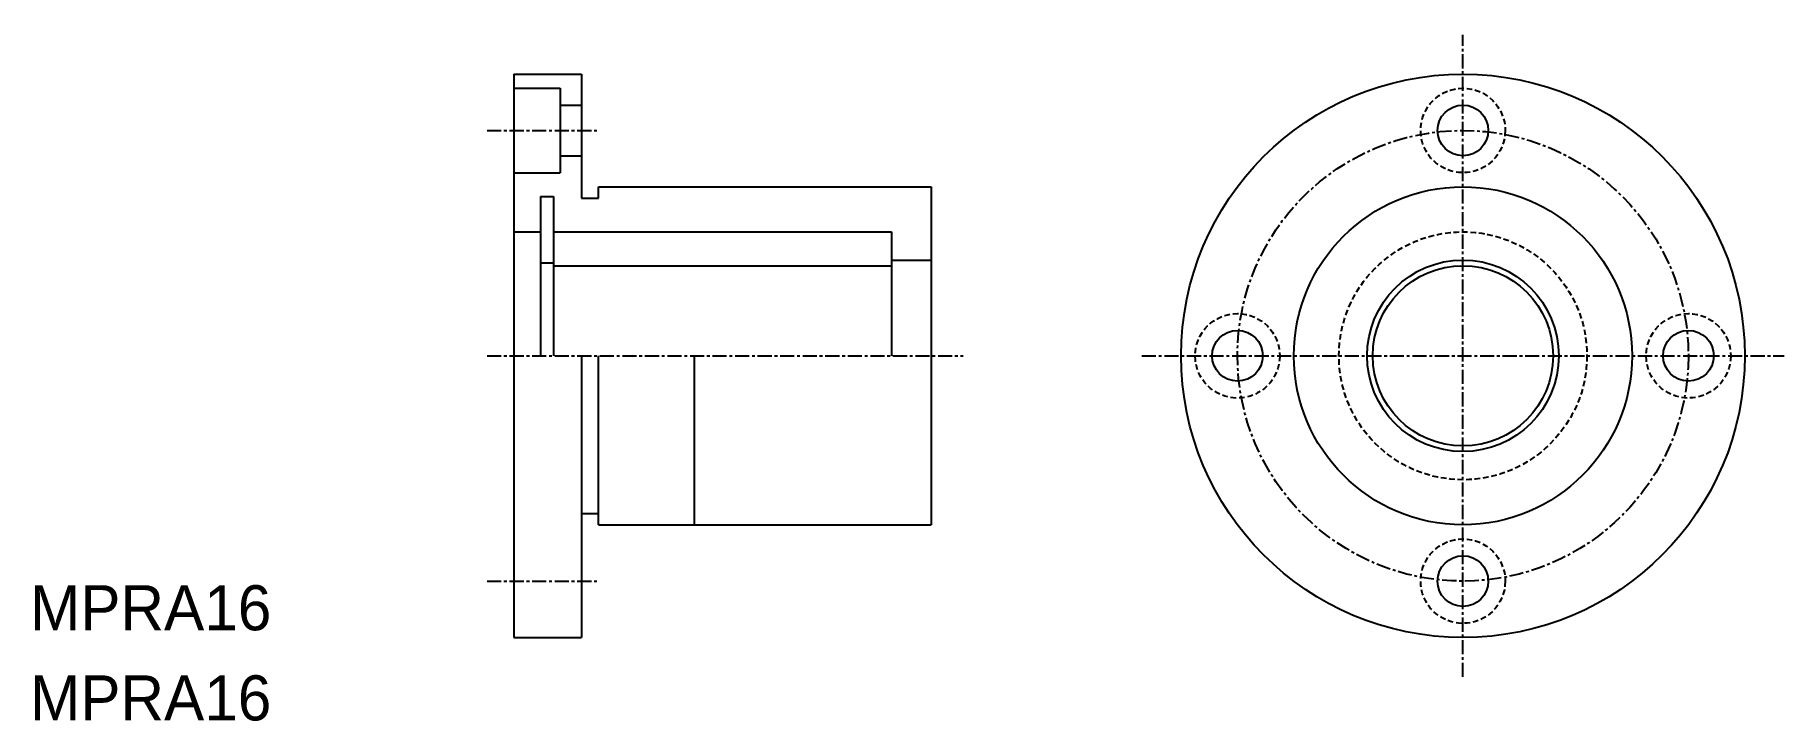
# Model space of a CAD drawing. Extents: x 511 to 666, y 541 to 602.
import ezdxf

# ---------------------------------------------------------------- set-up
doc = ezdxf.new("R2010")
doc.units = 0
doc.linetypes.add('CENTER', pattern=[2, 1.25, -0.25, 0.25, -0.25])
doc.linetypes.add('DASHED', pattern=[0.75, 0.5, -0.25])
doc.layers.get('0').update_dxf_attribs({"linetype": 'CONTINUOUS'})
doc.layers.add('CENTER', color=1, linetype='CENTER')

msp = doc.modelspace()

# ---------------------------------------------------------------- linework, layer by layer
at = {"color": 7, "linetype": 'CONTINUOUS'}
for p, q in [((553.61, 598.78), (553.61, 548.78)), ((553.61, 598.78), (559.61, 598.78)), ((553.61, 597.53), (557.71, 597.53)), ((557.71, 597.53), (557.71, 590.03)), ((559.61, 598.78), (559.61, 587.78)), ((557.71, 596.03), (559.61, 596.03)), ((557.71, 591.53), (559.61, 591.53)), ((553.61, 590.03), (557.71, 590.03)), ((561.11, 588.78), (590.61, 588.78)), ((561.11, 587.78), (561.11, 588.78)), ((590.61, 588.78), (590.61, 558.78)), ((555.96, 587.93), (557.11, 587.93)), ((555.96, 587.93), (555.96, 573.78)), ((557.11, 587.93), (557.11, 573.78)), ((559.61, 587.78), (561.11, 587.78)), ((553.61, 584.78), (555.96, 584.78)), ((557.11, 584.78), (587.11, 584.78)), ((587.11, 584.78), (587.11, 581.78)), ((555.96, 582.03), (557.11, 582.03)), ((587.11, 582.28), (590.61, 582.28)), ((557.11, 581.78), (587.11, 581.78)), ((587.11, 581.78), (587.11, 573.78)), ((559.61, 573.78), (559.61, 548.78)), ((561.11, 558.78), (561.11, 573.78)), ((569.61, 573.78), (569.61, 558.78)), ((559.61, 559.78), (561.11, 559.78)), ((561.11, 558.78), (590.61, 558.78)), ((553.61, 548.78), (559.61, 548.78))]:
    msp.add_line(p, q, dxfattribs=at)
for centre, radius in [((637.79, 573.78), 25), ((637.79, 593.78), 2.25), ((637.79, 573.78), 15), ((637.79, 573.78), 8.5), ((637.79, 573.78), 8), ((617.79, 573.78), 2.25), ((657.79, 573.78), 2.25), ((637.79, 553.78), 2.25)]:
    msp.add_circle(centre, radius, dxfattribs=at)
at = {"color": 3, "linetype": 'DASHED'}
for centre, radius in [((637.79, 593.78), 3.75), ((637.79, 573.78), 11), ((617.79, 573.78), 3.75), ((657.79, 573.78), 3.75), ((637.79, 553.78), 3.75)]:
    msp.add_circle(centre, radius, dxfattribs=at)
at = {"layer": 'CENTER', "color": 1, "linetype": 'CENTER'}
for p, q in [((637.79, 545.29), (637.79, 602.26)), ((551.23, 593.78), (561.18, 593.78)), ((551.23, 573.78), (593.47, 573.78)), ((609.31, 573.78), (666.27, 573.78)), ((551.23, 553.78), (561.18, 553.78))]:
    msp.add_line(p, q, dxfattribs=at)
msp.add_circle((637.79, 573.78), 20, dxfattribs=at)

# ---------------------------------------------------------------- texts
at = {"color": 7, "linetype": 'CONTINUOUS'}
for p in [(510.69, 549.42), (510.69, 541.42)]:
    msp.add_text('MPRA16', height=4, dxfattribs=at).set_placement(p)

doc.saveas('drawing.dxf')
